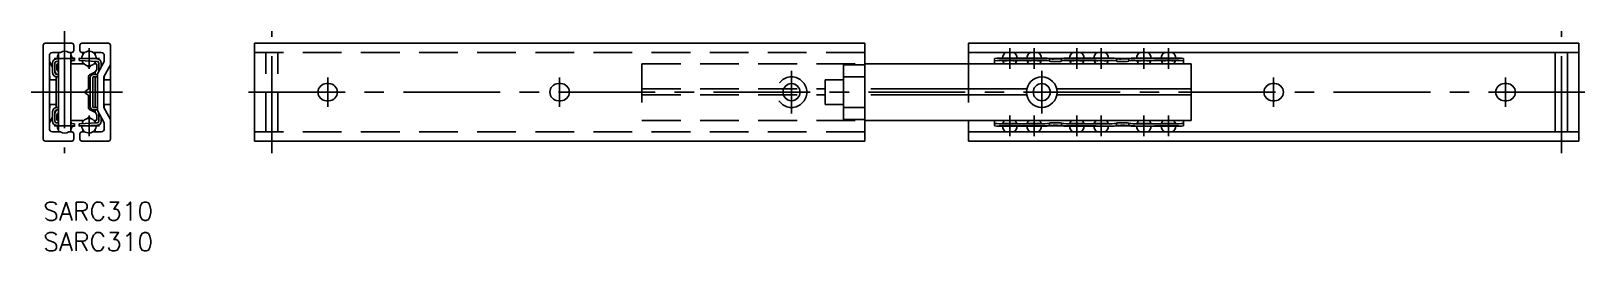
# Model space of a CAD drawing. Extents: x -2 to 253, y -8 to 28.
import ezdxf

# ---------------------------------------------------------------- set-up
doc = ezdxf.new("R2010")
doc.units = 0
doc.header["$LTSCALE"] = 0.5
doc.linetypes.add('CENTER', pattern=[50.8, 31.75, -6.35, 6.35, -6.35])
doc.linetypes.add('DASHED', pattern=[19.05, 12.7, -6.35])
for name, color, linetype in [('MSM_CENTER', 1, 'CENTER'), ('MSM_CONTINUOUS', 7, 'CONTINUOUS'), ('MSM_DASHED', 4, 'DASHED'), ('MSM_PART_NUMBER', 7, 'CONTINUOUS')]:
    doc.layers.add(name, color=color, linetype=linetype)
doc.styles.get("Standard").update_dxf_attribs({"font": 'txt.shx', "height": 4, "bigfont": 'bigfont.shx'})

# ---------------------------------------------------------------- blocks, each defined once
blk = doc.blocks.new('*U26')
at = {"layer": 'MSM_PART_NUMBER'}
blk.add_text('SARC310', height=3, dxfattribs=at).set_placement((0, -3))
blk = doc.blocks.new('*U27')
at = {"layer": 'MSM_PART_NUMBER'}
blk.add_text('SARC310', height=3, dxfattribs=at).set_placement((0, -8))

msp = doc.modelspace()

# ---------------------------------------------------------------- linework, layer by layer
at = {"layer": 'MSM_CENTER'}
for p, q in [((3.5, 28), (3.5, 8)), ((37.45, 8), (37.45, 28)), ((248.75, 8), (248.75, 28)), ((1.8, 23.5), (5.2, 23.5)), ((5.8, 23.5), (9.2, 23.5)), ((7.5, 25.2), (7.5, 21.8)), ((156.65, 23.5), (186.05, 23.5)), ((158.35, 25.2), (158.35, 21.8)), ((162.35, 25.2), (162.35, 21.8)), ((169.35, 25.2), (169.35, 21.8)), ((173.35, 25.2), (173.35, 21.8)), ((180.35, 25.2), (180.35, 21.8)), ((184.35, 25.2), (184.35, 21.8)), ((46.6, 15.6), (46.6, 20.4)), ((84.6, 15.6), (84.6, 20.4)), ((122.6, 14.5), (122.6, 21.5)), ((163.6, 14.5), (163.6, 21.5)), ((201.6, 15.6), (201.6, 20.4)), ((239.6, 15.6), (239.6, 20.4)), ((13, 18), (-2, 18)), ((33.6, 18), (252.6, 18)), ((7.5, 14.2), (7.5, 10.8)), ((158.35, 14.2), (158.35, 10.8)), ((162.35, 14.2), (162.35, 10.8)), ((169.35, 14.2), (169.35, 10.8)), ((173.35, 14.2), (173.35, 10.8)), ((180.35, 14.2), (180.35, 10.8)), ((184.35, 14.2), (184.35, 10.8)), ((1.8, 12.5), (5.2, 12.5)), ((5.8, 12.5), (9.2, 12.5)), ((156.65, 12.5), (186.05, 12.5))]:
    msp.add_line(p, q, dxfattribs=at)
at = {"layer": 'MSM_CONTINUOUS'}
for p, q in [((0, 25.7), (0, 10.3)), ((0.3, 26), (4.7, 26)), ((5, 25.7), (5, 24.8)), ((6, 24.8), (6, 25.7)), ((6.3, 26), (10.7, 26)), ((11, 10.3), (11, 25.7)), ((34.6, 26), (134.6, 26)), ((34.6, 26), (34.6, 10)), ((134.6, 26), (134.6, 10)), ((151.6, 26), (251.6, 26)), ((151.6, 26), (151.6, 22.65)), ((251.6, 26), (251.6, 10)), ((1, 24), (1, 12)), ((1, 23), (1.5, 22.09)), ((1.5, 24.5), (2.84, 24.5)), ((2.16, 23.43), (2.5, 23.45)), ((2.5, 23.05), (2.18, 23.04)), ((2.5, 24.5), (2.5, 11.5)), ((4.16, 24.5), (4.7, 24.5)), ((4.5, 11.5), (4.5, 24.5)), ((4.5, 23.56), (5.1, 23.59)), ((4.5, 23.16), (5.12, 23.19)), ((5.12, 23.19), (5.1, 23.59)), ((5.88, 23.19), (5.9, 23.59)), ((5.88, 23.19), (8.82, 23.04)), ((5.9, 23.59), (8.84, 23.43)), ((6.3, 24.5), (6.84, 24.5)), ((6.5, 24.16), (6.5, 24.5)), ((8.16, 24.5), (9.5, 24.5)), ((8.5, 24.16), (8.5, 24.5)), ((8.9, 21), (10, 23)), ((10, 23), (10, 24)), ((151.6, 24.5), (251.6, 24.5)), ((155.85, 23.51), (155.85, 22.65)), ((163.35, 23.59), (157.35, 23.59)), ((163.35, 23.19), (157.35, 23.19)), ((164.85, 23.07), (164.85, 23.51)), ((166.15, 23.43), (165.55, 23.43)), ((165.55, 23.03), (166.15, 23.03)), ((166.85, 23.51), (166.85, 23.07)), ((174.35, 23.59), (168.35, 23.59)), ((174.35, 23.19), (168.35, 23.19)), ((175.85, 23.07), (175.85, 23.51)), ((177.15, 23.43), (176.55, 23.43)), ((176.55, 23.03), (177.15, 23.03)), ((177.85, 23.51), (177.85, 23.07)), ((185.35, 23.59), (179.35, 23.59)), ((185.35, 23.19), (179.35, 23.19)), ((186.85, 22.65), (186.85, 23.51)), ((247.75, 24.5), (247.75, 11.5)), ((249.75, 24.5), (249.75, 11.5)), ((1, 20.68), (1.1, 20.5)), ((1.1, 20), (1.1, 20.5)), ((1.5, 21.2), (1.5, 22.74)), ((1.9, 22.74), (1.9, 21.2)), ((1.9, 21.36), (2.1, 21)), ((2.1, 21), (2.1, 20.92)), ((2.1, 20.51), (2.1, 15.49)), ((2.2, 22.45), (2.2, 21.95)), ((2.2, 20.9), (2.51, 20.9)), ((2.51, 20.5), (2.2, 20.5)), ((2.5, 22.65), (2.4, 22.65)), ((6.65, 22.65), (4.5, 22.65)), ((6.5, 22.84), (6.5, 22.65)), ((7.4, 20.58), (7.4, 18.5)), ((8.35, 21.23), (7.57, 20.85)), ((7.7, 20.4), (7.7, 15.6)), ((8.1, 15.6), (8.1, 20.4)), ((8.8, 20.9), (8.2, 20.9)), ((8.2, 20.5), (8.8, 20.5)), ((8.35, 22.65), (8.6, 22.65)), ((8.5, 22.65), (8.5, 22.84)), ((8.5, 20.9), (8.5, 21.32)), ((8.5, 15.5), (8.5, 20.5)), ((8.8, 22.45), (8.8, 21.95)), ((8.9, 20.51), (8.8, 20.5)), ((8.9, 15), (8.9, 21)), ((9.1, 21.36), (9.1, 22.74)), ((9.5, 22.09), (9.5, 22.74)), ((11, 22.5), (9.9, 20.5)), ((9.9, 20.5), (9.9, 15.5)), ((10, 20), (10, 20.68)), ((134.6, 22.5), (131.1, 22.5)), ((131.1, 22.5), (131.1, 13.5)), ((131.1, 20.5), (134.6, 20.5)), ((134.6, 22.65), (188.1, 22.65)), ((188.1, 22.65), (188.1, 13.35)), ((1, 20), (2.1, 20)), ((7.4, 18.5), (7.01, 18.25)), ((11, 20), (9.9, 20)), ((46.4, 19.4), (46.8, 19.4)), ((84.4, 19.4), (84.8, 19.4)), ((128.1, 20), (128.1, 16)), ((131.1, 20), (128.1, 20)), ((135.6, 18.55), (161.16, 18.55)), ((166.04, 18.55), (188.1, 18.55)), ((201.4, 19.4), (201.8, 19.4)), ((239.4, 19.4), (239.8, 19.4)), ((1, 16), (2.1, 16)), ((1.1, 15.5), (1, 15.32)), ((1.1, 15.5), (1.1, 16)), ((2.2, 15.5), (2.51, 15.5)), ((7.4, 17.5), (7.01, 17.75)), ((7.4, 15.42), (7.4, 17.5)), ((8.8, 15.5), (8.2, 15.5)), ((8.8, 15.5), (8.9, 15.49)), ((11, 16), (9.9, 16)), ((9.9, 15.5), (11, 13.5)), ((10, 15.32), (10, 16)), ((46.4, 16.6), (46.8, 16.6)), ((84.4, 16.6), (84.8, 16.6)), ((128.1, 16), (131.1, 16)), ((134.6, 15.5), (131.1, 15.5)), ((135.6, 17.55), (161.14, 17.55)), ((166.06, 17.55), (188.1, 17.55)), ((201.4, 16.6), (201.8, 16.6)), ((239.4, 16.6), (239.8, 16.6)), ((1.5, 13.91), (1, 13)), ((1.5, 13.26), (1.5, 14.8)), ((2.1, 15), (1.9, 14.64)), ((1.9, 14.8), (1.9, 13.26)), ((2.1, 15.08), (2.1, 15)), ((2.18, 12.96), (2.5, 12.95)), ((2.51, 15.1), (2.2, 15.1)), ((2.2, 13.55), (2.2, 14.05)), ((2.4, 13.35), (2.5, 13.35)), ((4.5, 13.35), (6.65, 13.35)), ((4.5, 12.84), (5.12, 12.81)), ((5.12, 12.81), (5.1, 12.41)), ((5.88, 12.81), (8.82, 12.96)), ((5.88, 12.81), (5.9, 12.41)), ((6.5, 13.35), (6.5, 13.16)), ((8.35, 14.77), (7.57, 15.15)), ((8.2, 15.1), (8.8, 15.1)), ((8.35, 13.35), (8.6, 13.35)), ((8.5, 14.68), (8.5, 15.1)), ((8.5, 13.16), (8.5, 13.35)), ((8.8, 13.55), (8.8, 14.05)), ((10, 13), (8.9, 15)), ((9.1, 13.26), (9.1, 14.64)), ((9.5, 13.26), (9.5, 13.91)), ((10, 12), (10, 13)), ((131.1, 13.5), (134.6, 13.5)), ((134.6, 13.35), (188.1, 13.35)), ((151.6, 10), (151.6, 13.35)), ((155.85, 13.35), (155.85, 12.49)), ((157.35, 12.81), (163.35, 12.81)), ((164.85, 12.49), (164.85, 12.93)), ((166.15, 12.97), (165.55, 12.97)), ((166.85, 12.93), (166.85, 12.49)), ((168.35, 12.81), (174.35, 12.81)), ((175.85, 12.49), (175.85, 12.93)), ((177.15, 12.97), (176.55, 12.97)), ((177.85, 12.93), (177.85, 12.49)), ((179.35, 12.81), (185.35, 12.81)), ((186.85, 12.49), (186.85, 13.35)), ((2.84, 11.5), (1.5, 11.5)), ((2.5, 12.55), (2.16, 12.57)), ((4.7, 11.5), (4.16, 11.5)), ((4.5, 12.44), (5.1, 12.41)), ((5, 11.2), (5, 10.3)), ((5.9, 12.41), (8.84, 12.57)), ((6, 10.3), (6, 11.2)), ((6.84, 11.5), (6.3, 11.5)), ((6.5, 11.84), (6.5, 11.5)), ((9.5, 11.5), (8.16, 11.5)), ((8.5, 11.5), (8.5, 11.84)), ((151.6, 11.5), (251.6, 11.5)), ((157.35, 12.41), (163.35, 12.41)), ((165.55, 12.57), (166.15, 12.57)), ((168.35, 12.41), (174.35, 12.41)), ((176.55, 12.57), (177.15, 12.57)), ((179.35, 12.41), (185.35, 12.41)), ((0.3, 10), (4.7, 10)), ((10.7, 10), (6.3, 10)), ((34.6, 10), (134.6, 10)), ((151.6, 10), (251.6, 10))]:
    msp.add_line(p, q, dxfattribs=at)
for centre, radius in [((163.6, 18), 2.5), ((122.6, 18), 1.4), ((163.6, 18), 1.4)]:
    msp.add_circle(centre, radius, dxfattribs=at)
for centre, radius, start, end in [((0.3, 25.7), 0.3, 90, 180), ((4.7, 25.7), 0.3, 0, 90), ((6.3, 25.7), 0.3, 90, 180), ((10.7, 25.7), 0.3, 0, 90), ((1.5, 24), 0.5, 90, 180), ((2.2, 22.74), 0.7, 93, 180), ((2.2, 22.74), 0.3, 93, 180), ((3.5, 23.5), 1.2, 146.4427, 182.7704), ((3.5, 23.5), 1.2, 202.2279, 213.5573), ((3.5, 23.5), 1.2, 56.4426, 123.5574), ((3.5, 23.5), 1.2, 3.2296, 33.5573), ((3.5, 23.5), 1.2, 326.4427, 343.7721), ((4.7, 24.8), 0.3, 270, 0), ((6.3, 24.8), 0.3, 180, 270), ((7.5, 23.5), 1.2, 357.2296, 176.7704), ((7.5, 23.5), 1.2, 196.2277, 337.7721), ((8.8, 22.74), 0.3, 0, 87), ((8.8, 22.74), 0.7, 0, 87), ((9.5, 24), 0.5, 0, 90), ((156.98, 16.36), 7.23, 87.0366, 98.9552), ((156.98, 15.97), 7.23, 87.0366, 98.9552), ((158.35, 23.5), 1.2, 123.5573, 175.404), ((157.17, 23.1), 0.00613, 147.0986, 189.0635), ((157.18, 23.11), 0.0186, 216.9984, 252.6425), ((157.23, 22.96), 0.168, 98.142, 110.4744), ((157.18, 23.1), 0.0179, 106.4416, 138.6837), ((157.24, 23.29), 0.205, 250.7995, 265.0642), ((157.39, 22.08), 1.06, 95.2778, 99.9407), ((158.35, 23.5), 1.2, 198.332, 225), ((157.79, 17.84), 5.32, 91.8436, 95.3896), ((158.33, 4.22), 18.94, 89.9275, 92.1281), ((158.37, 4.22), 18.94, 87.8719, 90.0725), ((158.35, 23.5), 1.2, 4.2374, 56.4427), ((158.91, 17.84), 5.32, 84.6104, 88.1564), ((158.35, 23.5), 1.2, 315, 341.668), ((159.31, 22.08), 1.06, 80.0593, 84.7222), ((159.46, 23.29), 0.205, 274.9358, 289.2005), ((159.47, 22.96), 0.168, 69.5256, 81.858), ((159.53, 23.1), 0.00802, 0.9825, 29.7675), ((159.52, 23.1), 0.0179, 41.3163, 73.5584), ((159.52, 23.11), 0.0174, 286.8301, 326.2762), ((162.35, 23.5), 1.2, 123.5573, 175.7626), ((161.17, 23.1), 0.00613, 147.0986, 189.0635), ((161.18, 23.11), 0.0186, 216.9984, 252.6425), ((161.23, 22.96), 0.168, 98.142, 110.4744), ((161.18, 23.1), 0.0179, 106.4416, 138.6837), ((161.24, 23.29), 0.205, 250.7995, 265.0642), ((161.39, 22.08), 1.06, 95.2778, 99.9407), ((162.35, 23.5), 1.2, 198.332, 225), ((161.79, 17.84), 5.32, 91.8436, 95.3896), ((162.33, 4.22), 18.94, 89.9275, 92.1281), ((162.37, 4.22), 18.94, 87.8719, 90.0725), ((162.35, 23.5), 1.2, 4.596, 56.4427), ((162.91, 17.84), 5.32, 84.6104, 88.1564), ((162.35, 23.5), 1.2, 315, 341.668), ((163.72, 16.36), 7.23, 81.0448, 92.9634), ((163.72, 15.97), 7.23, 81.0448, 92.9634), ((163.31, 22.08), 1.06, 80.0593, 84.7222), ((163.46, 23.29), 0.205, 274.9358, 289.2005), ((163.47, 22.96), 0.168, 69.5256, 81.858), ((163.53, 23.1), 0.00802, 0.9825, 29.7675), ((163.52, 23.1), 0.0179, 41.3163, 73.5584), ((163.52, 23.11), 0.0174, 286.8301, 326.2762), ((165.15, 24.81), 1.38, 257.314, 272.6455), ((165.15, 24.41), 1.38, 257.314, 272.6455), ((165.7, 34.62), 11.2, 267.5106, 269.2169), ((165.53, 33.94), 10.91, 268.3655, 270.1154), ((166, 34.62), 11.19, 270.7831, 272.4894), ((166.17, 33.96), 10.93, 269.8858, 271.6333), ((166.55, 24.81), 1.38, 267.3545, 282.686), ((166.55, 24.41), 1.38, 267.3545, 282.686), ((167.98, 16.36), 7.23, 87.0366, 98.9552), ((167.98, 15.97), 7.23, 87.0366, 98.9552), ((169.35, 23.5), 1.2, 123.5573, 175.404), ((168.17, 23.1), 0.00613, 147.0986, 189.0635), ((168.18, 23.11), 0.0186, 216.9984, 252.6425), ((168.23, 22.96), 0.168, 98.142, 110.4744), ((168.18, 23.1), 0.0179, 106.4416, 138.6837), ((168.24, 23.29), 0.205, 250.7995, 265.0642), ((168.39, 22.08), 1.06, 95.2778, 99.9407), ((169.35, 23.5), 1.2, 198.332, 225), ((168.79, 17.84), 5.32, 91.8436, 95.3896), ((169.33, 4.22), 18.94, 89.9275, 92.1281), ((169.37, 4.22), 18.94, 87.8719, 90.0725), ((169.35, 23.5), 1.2, 4.2374, 56.4427), ((169.91, 17.84), 5.32, 84.6104, 88.1564), ((169.35, 23.5), 1.2, 315, 341.668), ((170.31, 22.08), 1.06, 80.0593, 84.7222), ((170.46, 23.29), 0.205, 274.9358, 289.2005), ((170.47, 22.96), 0.168, 69.5256, 81.858), ((170.53, 23.1), 0.00802, 0.9825, 29.7675), ((170.52, 23.1), 0.0179, 41.3163, 73.5584), ((170.52, 23.11), 0.0174, 286.8301, 326.2762), ((173.35, 23.5), 1.2, 123.5573, 175.7626), ((172.17, 23.1), 0.00613, 147.0986, 189.0635), ((172.18, 23.11), 0.0186, 216.9984, 252.6425), ((172.23, 22.96), 0.168, 98.142, 110.4744), ((172.18, 23.1), 0.0179, 106.4416, 138.6837), ((172.24, 23.29), 0.205, 250.7995, 265.0642), ((172.39, 22.08), 1.06, 95.2778, 99.9407), ((173.35, 23.5), 1.2, 198.332, 225), ((172.79, 17.84), 5.32, 91.8436, 95.3896), ((173.33, 4.22), 18.94, 89.9275, 92.1281), ((173.37, 4.22), 18.94, 87.8719, 90.0725), ((173.35, 23.5), 1.2, 4.596, 56.4427), ((173.91, 17.84), 5.32, 84.6104, 88.1564), ((173.35, 23.5), 1.2, 315, 341.668), ((174.72, 16.36), 7.23, 81.0448, 92.9634), ((174.72, 15.97), 7.23, 81.0448, 92.9634), ((174.31, 22.08), 1.06, 80.0593, 84.7222), ((174.46, 23.29), 0.205, 274.9358, 289.2005), ((174.47, 22.96), 0.168, 69.5256, 81.858), ((174.53, 23.1), 0.00802, 0.9825, 29.7675), ((174.52, 23.1), 0.0179, 41.3163, 73.5584), ((174.52, 23.11), 0.0174, 286.8301, 326.2762), ((176.15, 24.81), 1.38, 257.314, 272.6455), ((176.15, 24.41), 1.38, 257.314, 272.6455), ((176.7, 34.62), 11.2, 267.5106, 269.2169), ((176.53, 33.94), 10.91, 268.3655, 270.1154), ((177, 34.62), 11.19, 270.7831, 272.4894), ((177.17, 33.96), 10.93, 269.8858, 271.6333), ((177.55, 24.81), 1.38, 267.3545, 282.686), ((177.55, 24.41), 1.38, 267.3545, 282.686), ((178.98, 16.36), 7.23, 87.0366, 98.9552), ((178.98, 15.97), 7.23, 87.0366, 98.9552), ((180.35, 23.5), 1.2, 123.5573, 175.404), ((179.17, 23.1), 0.00613, 147.0986, 189.0635), ((179.18, 23.11), 0.0186, 216.9984, 252.6425), ((179.23, 22.96), 0.168, 98.142, 110.4744), ((179.18, 23.1), 0.0179, 106.4416, 138.6837), ((179.24, 23.29), 0.205, 250.7995, 265.0642), ((179.39, 22.08), 1.06, 95.2778, 99.9407), ((180.35, 23.5), 1.2, 198.332, 225), ((179.79, 17.84), 5.32, 91.8436, 95.3896), ((180.33, 4.22), 18.94, 89.9275, 92.1281), ((180.37, 4.22), 18.94, 87.8719, 90.0725), ((180.35, 23.5), 1.2, 4.2374, 56.4427), ((180.91, 17.84), 5.32, 84.6104, 88.1564), ((180.35, 23.5), 1.2, 315, 341.668), ((181.31, 22.08), 1.06, 80.0593, 84.7222), ((181.46, 23.29), 0.205, 274.9358, 289.2005), ((181.47, 22.96), 0.168, 69.5256, 81.858), ((181.53, 23.1), 0.00802, 0.9825, 29.7675), ((181.52, 23.1), 0.0179, 41.3163, 73.5584), ((181.52, 23.11), 0.0174, 286.8301, 326.2762), ((184.35, 23.5), 1.2, 123.5573, 175.7626), ((183.17, 23.1), 0.00613, 147.0986, 189.0635), ((183.18, 23.11), 0.0186, 216.9984, 252.6425), ((183.23, 22.96), 0.168, 98.142, 110.4744), ((183.18, 23.1), 0.0179, 106.4416, 138.6837), ((183.24, 23.29), 0.205, 250.7995, 265.0642), ((183.39, 22.08), 1.06, 95.2778, 99.9407), ((184.35, 23.5), 1.2, 198.332, 225), ((183.79, 17.84), 5.32, 91.8436, 95.3896), ((184.33, 4.22), 18.94, 89.9275, 92.1281), ((184.37, 4.22), 18.94, 87.8719, 90.0725), ((184.35, 23.5), 1.2, 4.596, 56.4427), ((184.91, 17.84), 5.32, 84.6104, 88.1564), ((184.35, 23.5), 1.2, 315, 341.668), ((185.72, 16.36), 7.23, 81.0448, 92.9634), ((185.72, 15.97), 7.23, 81.0448, 92.9634), ((185.31, 22.08), 1.06, 80.0593, 84.7222), ((185.46, 23.29), 0.205, 274.9358, 289.2005), ((185.47, 22.96), 0.168, 69.5256, 81.858), ((185.53, 23.1), 0.00802, 0.9825, 29.7675), ((185.52, 23.1), 0.0179, 41.3163, 73.5584), ((185.52, 23.11), 0.0174, 286.8301, 326.2762), ((2.2, 21.2), 0.7, 180, 270), ((2.2, 21.2), 0.3, 180, 270), ((2.4, 22.45), 0.2, 90, 180), ((3, 21.95), 0.8, 180, 231.3178), ((7.13, 22.15), 0.2, 22.0243, 74.6411), ((7.5, 22.3), 0.2, 202.0243, 337.9757), ((7.7, 20.58), 0.3, 116, 180), ((7.87, 22.15), 0.2, 105.3589, 157.9757), ((8.2, 20.4), 0.5, 90, 180), ((8.2, 20.4), 0.1, 90, 180), ((8, 21.95), 0.8, 296, 0), ((8.6, 22.45), 0.2, 0, 90), ((8.8, 21.2), 0.3, 270, 289.4712), ((7.17, 18), 0.3, 122.0054, 237.9952), ((46.4, 18), 1.4, 90, 270), ((46.8, 18), 1.4, 270, 90), ((84.4, 18), 1.4, 90, 270), ((84.8, 18), 1.4, 270, 90), ((201.4, 18), 1.4, 90, 270), ((201.8, 18), 1.4, 270, 90), ((239.4, 18), 1.4, 90, 270), ((239.8, 18), 1.4, 270, 90), ((2.2, 14.8), 0.7, 90, 180), ((7.7, 15.42), 0.3, 180, 244), ((8.2, 15.6), 0.5, 180, 270), ((8.2, 15.6), 0.1, 180, 270), ((2.2, 13.26), 0.7, 180, 267), ((2.2, 14.8), 0.3, 90, 180), ((2.2, 13.26), 0.3, 180, 267), ((3, 14.05), 0.8, 128.6822, 180), ((2.4, 13.55), 0.2, 180, 270), ((3.5, 12.5), 1.2, 146.4427, 157.7729), ((3.5, 12.5), 1.2, 16.2277, 33.5573), ((7.5, 12.5), 1.2, 22.2271, 163.7723), ((7.13, 13.85), 0.2, 285.3589, 337.9757), ((7.5, 13.7), 0.2, 22.0243, 157.9757), ((7.87, 13.85), 0.2, 202.0243, 254.6411), ((8, 14.05), 0.8, 0, 64), ((8.6, 13.55), 0.2, 270, 0), ((8.8, 14.8), 0.3, 70.5288, 90), ((8.8, 13.26), 0.3, 273, 0), ((8.8, 13.26), 0.7, 273, 0), ((156.98, 20.03), 7.23, 261.0448, 272.9634), ((157.17, 12.9), 0.0057, 162.2484, 213.9107), ((157.18, 12.88), 0.0213, 108.3733, 137.8705), ((157.24, 12.71), 0.205, 94.9358, 109.2005), ((157.18, 12.9), 0.0179, 221.3163, 253.5584), ((157.23, 13.04), 0.168, 249.5256, 261.858), ((158.35, 12.5), 1.2, 135, 161.668), ((157.39, 13.92), 1.06, 260.0593, 264.7222), ((157.79, 18.16), 5.32, 264.6104, 268.1564), ((158.33, 31.78), 18.94, 267.8719, 270.0725), ((158.37, 31.78), 18.94, 269.9275, 272.1281), ((158.91, 18.16), 5.32, 271.8436, 275.3896), ((158.35, 12.5), 1.2, 18.332, 45), ((159.31, 13.92), 1.06, 275.2778, 279.9407), ((159.46, 12.71), 0.205, 70.7995, 85.0642), ((159.47, 13.04), 0.168, 278.142, 290.4744), ((159.53, 12.9), 0.00632, 327.5055, 7.2995), ((159.52, 12.89), 0.0183, 36.2762, 72.7671), ((159.52, 12.9), 0.0179, 286.4416, 318.6837), ((161.17, 12.9), 0.0057, 162.2484, 213.9107), ((161.18, 12.88), 0.0213, 108.3733, 137.8705), ((161.24, 12.71), 0.205, 94.9358, 109.2005), ((161.18, 12.9), 0.0179, 221.3163, 253.5584), ((161.23, 13.04), 0.168, 249.5256, 261.858), ((162.35, 12.5), 1.2, 135, 161.668), ((161.39, 13.92), 1.06, 260.0593, 264.7222), ((161.79, 18.16), 5.32, 264.6104, 268.1564), ((162.33, 31.78), 18.94, 267.8719, 270.0725), ((162.37, 31.78), 18.94, 269.9275, 272.1281), ((162.91, 18.16), 5.32, 271.8436, 275.3896), ((162.35, 12.5), 1.2, 18.332, 45), ((163.72, 20.03), 7.23, 267.0366, 278.9552), ((163.31, 13.92), 1.06, 275.2778, 279.9407), ((163.46, 12.71), 0.205, 70.7995, 85.0642), ((163.47, 13.04), 0.168, 278.142, 290.4744), ((163.53, 12.9), 0.00632, 327.5055, 7.2995), ((163.52, 12.89), 0.0183, 36.2762, 72.7671), ((163.52, 12.9), 0.0179, 286.4416, 318.6837), ((165.15, 11.59), 1.38, 87.3545, 102.686), ((165.36, 14.58), 1.62, 264.8669, 276.6522), ((166.34, 14.65), 1.7, 263.6006, 274.8804), ((166.55, 11.59), 1.38, 77.314, 92.6455), ((167.98, 20.03), 7.23, 261.0448, 272.9634), ((168.17, 12.9), 0.0057, 162.2484, 213.9107), ((168.18, 12.88), 0.0213, 108.3733, 137.8705), ((168.24, 12.71), 0.205, 94.9358, 109.2005), ((168.18, 12.9), 0.0179, 221.3163, 253.5584), ((168.23, 13.04), 0.168, 249.5256, 261.858), ((169.35, 12.5), 1.2, 135, 161.668), ((168.39, 13.92), 1.06, 260.0593, 264.7222), ((168.79, 18.16), 5.32, 264.6104, 268.1564), ((169.33, 31.78), 18.94, 267.8719, 270.0725), ((169.37, 31.78), 18.94, 269.9275, 272.1281), ((169.91, 18.16), 5.32, 271.8436, 275.3896), ((169.35, 12.5), 1.2, 18.332, 45), ((170.31, 13.92), 1.06, 275.2778, 279.9407), ((170.46, 12.71), 0.205, 70.7995, 85.0642), ((170.47, 13.04), 0.168, 278.142, 290.4744), ((170.53, 12.9), 0.00632, 327.5055, 7.2995), ((170.52, 12.89), 0.0183, 36.2762, 72.7671), ((170.52, 12.9), 0.0179, 286.4416, 318.6837), ((172.17, 12.9), 0.0057, 162.2484, 213.9107), ((172.18, 12.88), 0.0213, 108.3733, 137.8705), ((172.24, 12.71), 0.205, 94.9358, 109.2005), ((172.18, 12.9), 0.0179, 221.3163, 253.5584), ((172.23, 13.04), 0.168, 249.5256, 261.858), ((173.35, 12.5), 1.2, 135, 161.668), ((172.39, 13.92), 1.06, 260.0593, 264.7222), ((172.79, 18.16), 5.32, 264.6104, 268.1564), ((173.33, 31.78), 18.94, 267.8719, 270.0725), ((173.37, 31.78), 18.94, 269.9275, 272.1281), ((173.91, 18.16), 5.32, 271.8436, 275.3896), ((173.35, 12.5), 1.2, 18.332, 45), ((174.72, 20.03), 7.23, 267.0366, 278.9552), ((174.31, 13.92), 1.06, 275.2778, 279.9407), ((174.46, 12.71), 0.205, 70.7995, 85.0642), ((174.47, 13.04), 0.168, 278.142, 290.4744), ((174.53, 12.9), 0.00632, 327.5055, 7.2995), ((174.52, 12.89), 0.0183, 36.2762, 72.7671), ((174.52, 12.9), 0.0179, 286.4416, 318.6837), ((176.15, 11.59), 1.38, 87.3545, 102.686), ((176.36, 14.58), 1.62, 264.8669, 276.6522), ((177.34, 14.65), 1.7, 263.6006, 274.8804), ((177.55, 11.59), 1.38, 77.314, 92.6455), ((178.98, 20.03), 7.23, 261.0448, 272.9634), ((179.17, 12.9), 0.0057, 162.2484, 213.9107), ((179.18, 12.88), 0.0213, 108.3733, 137.8705), ((179.24, 12.71), 0.205, 94.9358, 109.2005), ((179.18, 12.9), 0.0179, 221.3163, 253.5584), ((179.23, 13.04), 0.168, 249.5256, 261.858), ((180.35, 12.5), 1.2, 135, 161.668), ((179.39, 13.92), 1.06, 260.0593, 264.7222), ((179.79, 18.16), 5.32, 264.6104, 268.1564), ((180.33, 31.78), 18.94, 267.8719, 270.0725), ((180.37, 31.78), 18.94, 269.9275, 272.1281), ((180.91, 18.16), 5.32, 271.8436, 275.3896), ((180.35, 12.5), 1.2, 18.332, 45), ((181.31, 13.92), 1.06, 275.2778, 279.9407), ((181.46, 12.71), 0.205, 70.7995, 85.0642), ((181.47, 13.04), 0.168, 278.142, 290.4744), ((181.53, 12.9), 0.00632, 327.5055, 7.2995), ((181.52, 12.89), 0.0183, 36.2762, 72.7671), ((181.52, 12.9), 0.0179, 286.4416, 318.6837), ((183.17, 12.9), 0.0057, 162.2484, 213.9107), ((183.18, 12.88), 0.0213, 108.3733, 137.8705), ((183.24, 12.71), 0.205, 94.9358, 109.2005), ((183.18, 12.9), 0.0179, 221.3163, 253.5584), ((183.23, 13.04), 0.168, 249.5256, 261.858), ((184.35, 12.5), 1.2, 135, 161.668), ((183.39, 13.92), 1.06, 260.0593, 264.7222), ((183.79, 18.16), 5.32, 264.6104, 268.1564), ((184.33, 31.78), 18.94, 267.8719, 270.0725), ((184.37, 31.78), 18.94, 269.9275, 272.1281), ((184.91, 18.16), 5.32, 271.8436, 275.3896), ((184.35, 12.5), 1.2, 18.332, 45), ((185.72, 20.03), 7.23, 267.0366, 278.9552), ((185.31, 13.92), 1.06, 275.2778, 279.9407), ((185.46, 12.71), 0.205, 70.7995, 85.0642), ((185.47, 13.04), 0.168, 278.142, 290.4744), ((185.53, 12.9), 0.00632, 327.5055, 7.2995), ((185.52, 12.89), 0.0183, 36.2762, 72.7671), ((185.52, 12.9), 0.0179, 286.4416, 318.6837), ((0.3, 10.3), 0.3, 180, 270), ((1.5, 12), 0.5, 180, 270), ((3.5, 12.5), 1.2, 177.2293, 213.5573), ((3.5, 12.5), 1.2, 236.4427, 303.5573), ((3.5, 12.5), 1.2, 326.4427, 356.7704), ((4.7, 11.2), 0.3, 0, 90), ((4.7, 10.3), 0.3, 270, 0), ((6.3, 11.2), 0.3, 90, 180), ((6.3, 10.3), 0.3, 180, 270), ((7.5, 12.5), 1.2, 183.2296, 2.7704), ((9.5, 12), 0.5, 270, 0), ((10.7, 10.3), 0.3, 270, 0), ((156.98, 19.64), 7.23, 261.0448, 272.9634), ((158.35, 12.5), 1.2, 184.596, 236.4427), ((158.35, 12.5), 1.2, 303.5573, 355.7626), ((162.35, 12.5), 1.2, 184.2374, 236.4427), ((162.35, 12.5), 1.2, 303.5573, 355.404), ((163.72, 19.64), 7.23, 267.0366, 278.9552), ((165.15, 11.19), 1.38, 87.3545, 102.686), ((165.34, 14.19), 1.63, 265.7727, 277.4998), ((166.36, 14.25), 1.69, 262.707, 274.0206), ((166.55, 11.19), 1.38, 77.314, 92.6455), ((167.98, 19.64), 7.23, 261.0448, 272.9634), ((169.35, 12.5), 1.2, 184.596, 236.4427), ((169.35, 12.5), 1.2, 303.5573, 355.7626), ((173.35, 12.5), 1.2, 184.2374, 236.4427), ((173.35, 12.5), 1.2, 303.5573, 355.404), ((174.72, 19.64), 7.23, 267.0366, 278.9552), ((176.15, 11.19), 1.38, 87.3545, 102.686), ((176.34, 14.19), 1.63, 265.7727, 277.4998), ((177.36, 14.25), 1.69, 262.707, 274.0206), ((177.55, 11.19), 1.38, 77.314, 92.6455), ((178.98, 19.64), 7.23, 261.0448, 272.9634), ((180.35, 12.5), 1.2, 184.596, 236.4427), ((180.35, 12.5), 1.2, 303.5573, 355.7626), ((184.35, 12.5), 1.2, 184.2374, 236.4427), ((184.35, 12.5), 1.2, 303.5573, 355.404), ((185.72, 19.64), 7.23, 267.0366, 278.9552)]:
    msp.add_arc(centre, radius, start, end, dxfattribs=at)
at = {"layer": 'MSM_DASHED'}
for p, q in [((134.6, 24.5), (34.6, 24.5)), ((36.45, 11.5), (36.45, 24.5)), ((38.45, 11.5), (38.45, 24.5)), ((98.1, 22.65), (134.6, 22.65)), ((98.1, 22.65), (98.1, 13.35)), ((151.6, 22.65), (151.6, 13.35)), ((98.1, 18.55), (128.1, 18.55)), ((98.1, 17.55), (128.1, 17.55)), ((98.1, 13.35), (134.6, 13.35)), ((134.6, 11.5), (34.6, 11.5))]:
    msp.add_line(p, q, dxfattribs=at)
msp.add_circle((122.6, 18), 2.5, dxfattribs=at)

# ---------------------------------------------------------------- block references
at = {"layer": 'MSM_CONTINUOUS'}
for name in ['*U26', '*U27']:
    msp.add_blockref(name, (0, 0), dxfattribs=at)

doc.saveas('drawing.dxf')
